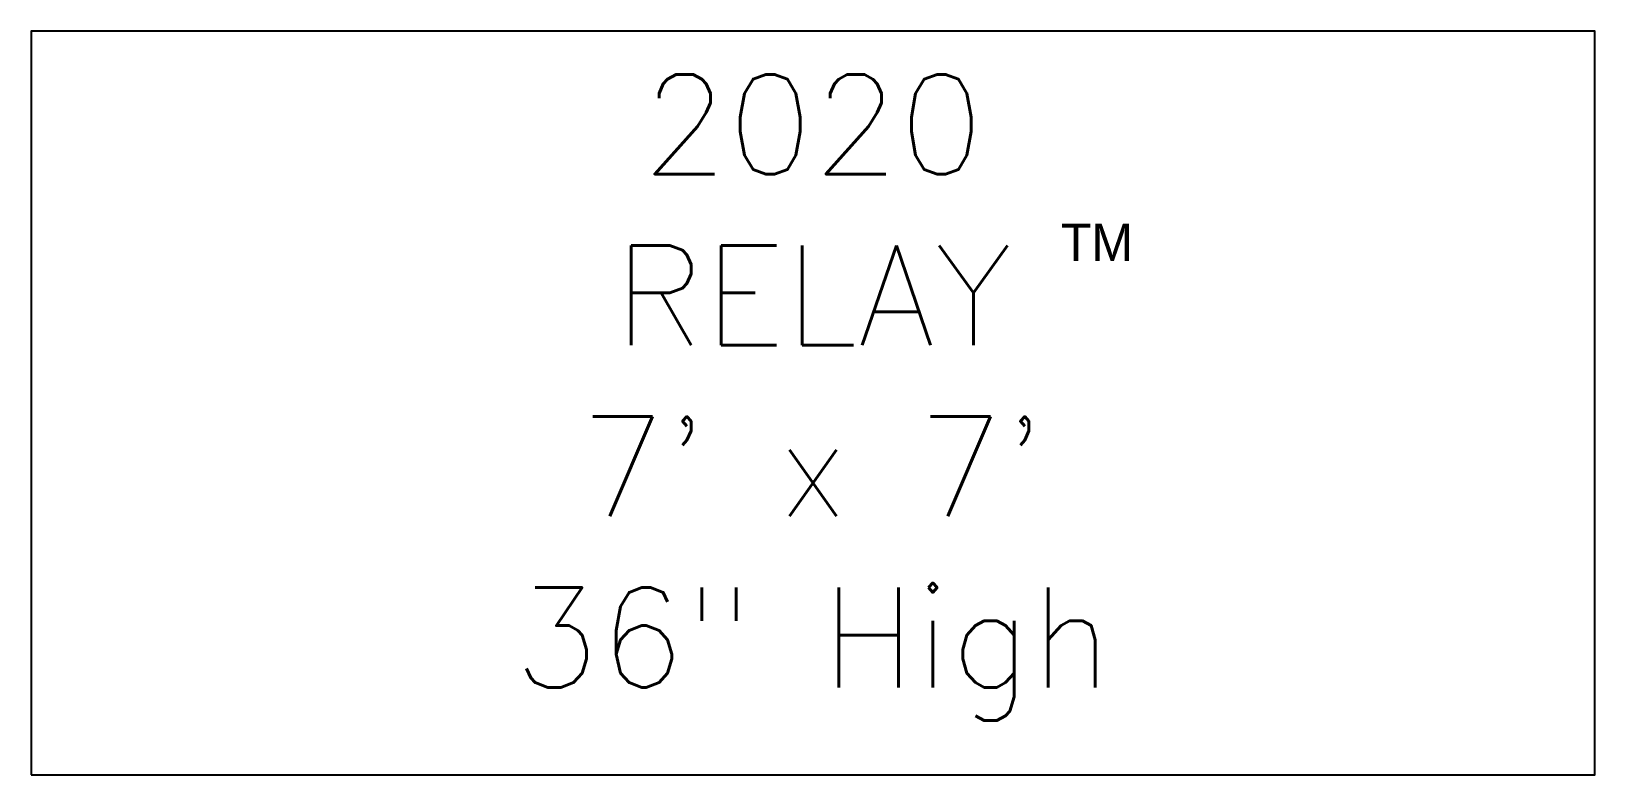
# Model space of a CAD drawing. Header units: inches. Extents: x 0 to 84, y -22 to 124.
# Drawn here: x 10.7 to 73.3, y 93.9 to 123.7 of the extents above; entities that cross this region are included whole.
import ezdxf
from ezdxf.enums import TextEntityAlignment as Align

# ---------------------------------------------------------------- set-up
doc = ezdxf.new("R2010")
doc.units = ezdxf.units.IN
doc.header["$MEASUREMENT"] = 0
for name, color, linetype in [('1', 4, 'Continuous'), ('CL', 8, 'Continuous'), ('DIM', 3, 'Continuous')]:
    doc.layers.add(name, color=color, linetype=linetype)
doc.styles.add('HLTR', font='Hltr.shx')
doc.styles.add('SIMPLEX', font='simplex')

# ---------------------------------------------------------------- blocks, each defined once
blk = doc.blocks.new('tm')
at = {"layer": 'CL', "color": 3, "insert": (0, 0), "char_height": 0.25, "width": 0.43935, "attachment_point": 5, "style": 'HLTR'}
blk.add_mtext('{\\Fhltr.shx;TM}', dxfattribs=at)

msp = doc.modelspace()

# ---------------------------------------------------------------- linework, layer by layer
at = {"layer": 'DIM', "color": 4}
msp.add_lwpolyline([(10.667, 93.873), (73.334, 93.873), (73.334, 123.67), (10.667, 123.67)], close=True, dxfattribs=at)

# ---------------------------------------------------------------- block references
at = {"layer": '1', "xscale": 6, "yscale": 6, "zscale": 6}
msp.add_blockref('tm', (53.38, 115.214), dxfattribs=at)

# ---------------------------------------------------------------- texts
at = {"layer": 'DIM', "style": 'SIMPLEX'}
for s, p in [('2020', (42.001, 117.944)), ('RELAY', (42.001, 111.087)), ("7' x 7'", (42.001, 104.23)), ('36" High', (42.001, 97.373))]:
    msp.add_text(s, height=4, dxfattribs=at).set_placement(p, align=Align.CENTER)

doc.saveas('drawing.dxf')
